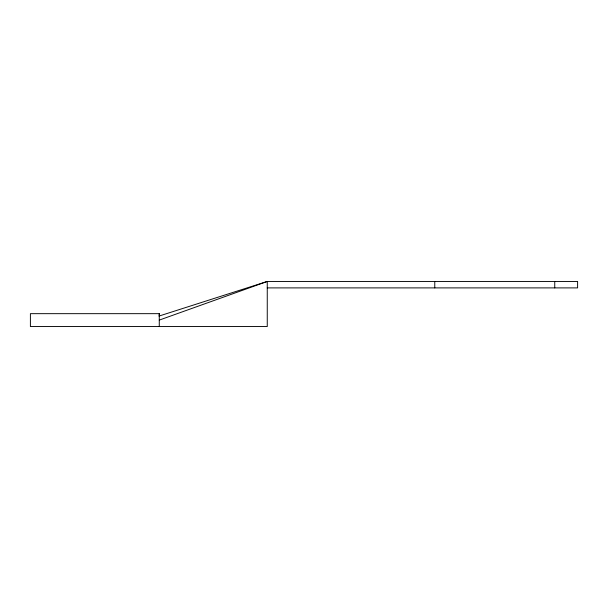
<?xml version="1.0" encoding="UTF-8"?>
<svg xmlns="http://www.w3.org/2000/svg" width="608" height="608" viewBox="0 0 608 608"><rect width="100%" height="100%" fill="white"/><g stroke="black" fill="none" stroke-linecap="round" stroke-linejoin="round"><path stroke-width="0.91" d="M159.266 320.104L267.254 281.451L577.6 281.451L577.6 287.896L267.254 287.896M159.007 316.069L267.254 281.451L267.254 326.549L30.4 326.549L30.4 313.667L159.266 313.667L159.296 315.978M554.747 281.451L554.747 287.896M434.773 281.451L434.773 287.896M159.266 313.667L159.266 326.549"/></g></svg>
